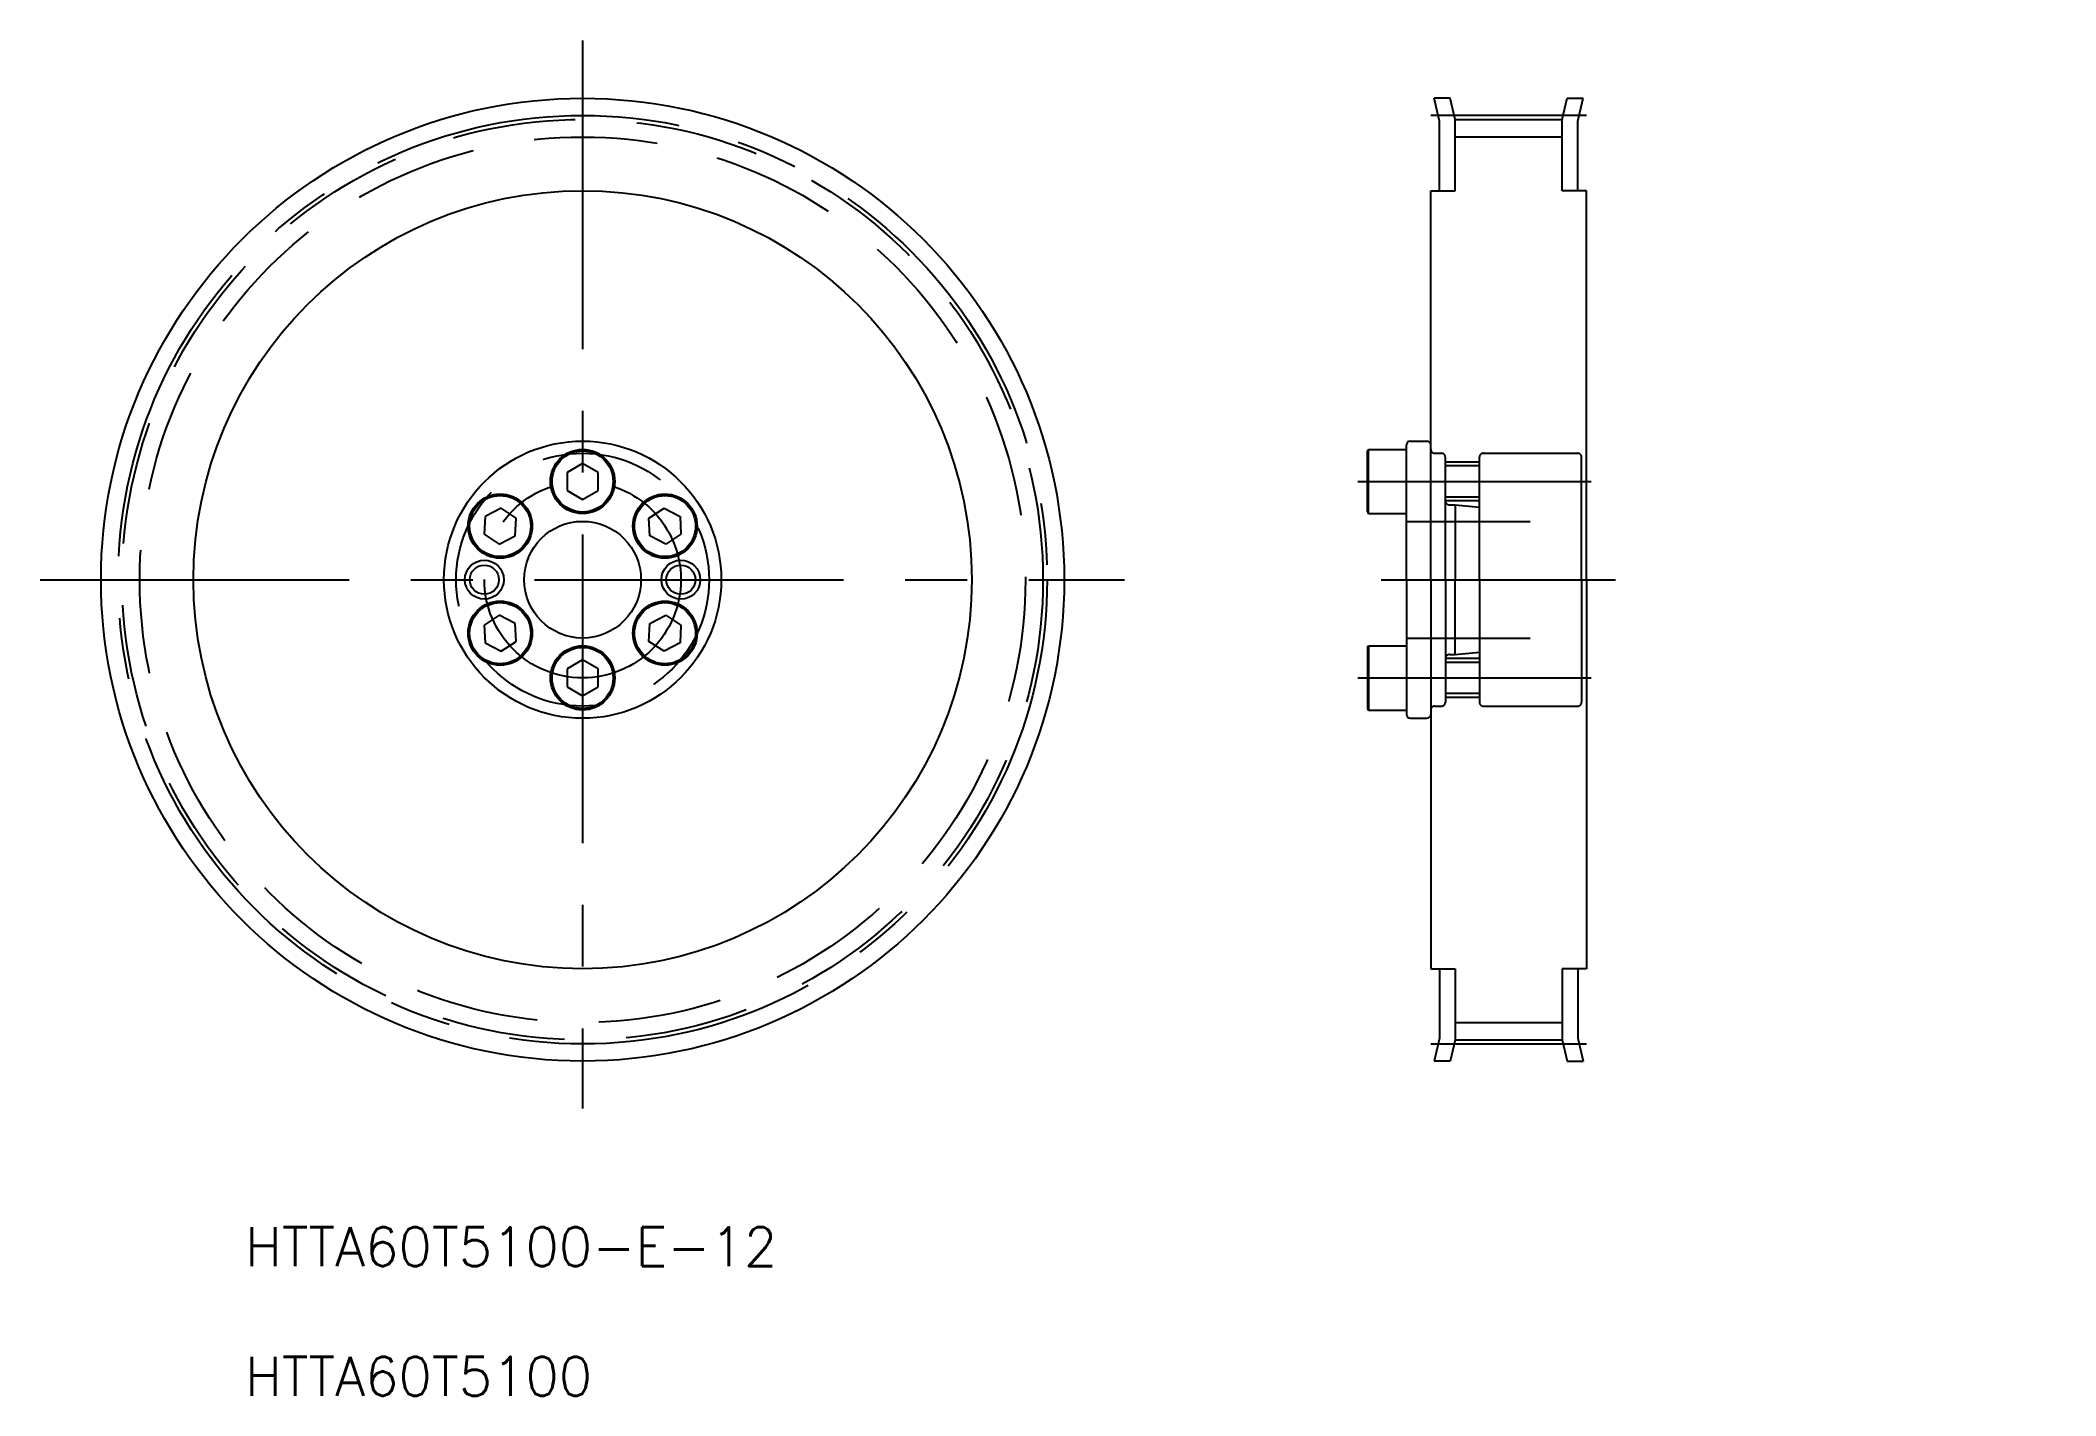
# Model space of a CAD drawing. Extents: x -6 to 201, y 18 to 158.
import ezdxf

# ---------------------------------------------------------------- set-up
doc = ezdxf.new("R2010")
doc.units = 0
doc.header["$PDMODE"] = 1
doc.linetypes.add('CENTER', pattern=[50.8, 31.75, -6.35, 6.35, -6.35])
doc.linetypes.add('DASHED', pattern=[19.05, 12.7, -6.35])
doc.layers.get('0').update_dxf_attribs({"linetype": 'CONTINUOUS'})
doc.layers.add('CENTER', color=1, linetype='CENTER')
doc.styles.add('MISUMI', font='txt.shx')

# ---------------------------------------------------------------- blocks, each defined once
blk = doc.blocks.new('*U5')
at = {"color": 7, "linetype": 'CONTINUOUS', "style": 'MISUMI'}
for s, p in [('HTTA60T5100-E-12', (15.05, 31.56)), ('HTTA60T5100', (15.05, 18.23))]:
    blk.add_text(s, height=4, dxfattribs=at).set_placement(p)

msp = doc.modelspace()

# ---------------------------------------------------------------- linework, layer by layer
at = {"color": 7, "linetype": 'CONTINUOUS'}
for p, q in [((137.81, 149.28), (137.26, 151.64)), ((138.9, 151.64), (137.26, 151.64)), ((139.41, 149.47), (138.9, 151.64)), ((150.41, 149.47), (150.92, 151.64)), ((150.92, 151.64), (152.57, 151.64)), ((152.01, 149.28), (152.57, 151.64)), ((137.81, 142.14), (137.81, 149.28)), ((139.41, 142.14), (139.41, 149.47)), ((139.41, 149.47), (150.41, 149.47)), ((150.41, 142.14), (150.41, 149.47)), ((152.01, 142.14), (152.01, 149.28)), ((136.91, 102.14), (136.91, 142.14)), ((136.91, 142.14), (139.41, 142.14)), ((152.91, 142.14), (150.41, 142.14)), ((152.91, 102.14), (152.91, 142.14)), ((134.81, 116.39), (136.51, 116.39)), ((49.73, 114.09), (48.13, 113.17)), ((51.33, 113.17), (49.73, 114.09)), ((130.41, 115.38), (130.51, 115.54)), ((130.41, 109.11), (130.41, 115.38)), ((130.51, 108.94), (130.51, 115.54)), ((130.51, 115.54), (134.41, 115.54)), ((134.41, 102.14), (134.41, 115.99)), ((134.41, 108.94), (134.41, 115.54)), ((134.41, 110.24), (134.41, 114.24)), ((136.91, 102.14), (136.91, 115.99)), ((48.13, 113.17), (48.13, 111.32)), ((50.53, 113.63), (50.53, 113.63)), ((50.93, 113.4), (50.93, 113.4)), ((51.33, 111.32), (51.33, 113.17)), ((48.13, 111.32), (49.73, 110.4)), ((49.73, 110.4), (51.33, 111.32)), ((39.71, 108.65), (39.61, 106.81)), ((41.35, 109.49), (39.71, 108.65)), ((42.9, 108.48), (41.35, 109.49)), ((42.81, 106.64), (42.9, 108.48)), ((56.55, 108.48), (58.1, 109.49)), ((56.65, 106.64), (56.55, 108.48)), ((58.1, 109.49), (59.75, 108.65)), ((59.75, 108.65), (59.84, 106.81)), ((130.41, 109.11), (130.51, 108.94)), ((130.51, 108.94), (134.41, 108.94)), ((39.61, 106.81), (41.16, 105.8)), ((41.16, 105.8), (42.81, 106.64)), ((58.3, 105.8), (56.65, 106.64)), ((59.84, 106.81), (58.3, 105.8)), ((134.41, 102.14), (134.41, 88.29)), ((136.91, 102.14), (136.91, 88.29)), ((136.91, 102.14), (136.91, 62.14)), ((152.91, 102.14), (152.91, 62.14)), ((41.16, 98.49), (39.61, 97.48)), ((39.61, 97.48), (39.71, 95.64)), ((42.81, 97.65), (41.16, 98.49)), ((42.9, 95.8), (42.81, 97.65)), ((56.55, 95.8), (56.65, 97.65)), ((56.65, 97.65), (58.3, 98.49)), ((58.3, 98.49), (59.84, 97.48)), ((59.84, 97.48), (59.75, 95.64)), ((39.71, 95.64), (41.35, 94.8)), ((41.35, 94.8), (42.9, 95.8)), ((58.1, 94.8), (56.55, 95.8)), ((59.75, 95.64), (58.1, 94.8)), ((130.41, 95.18), (130.51, 95.34)), ((130.51, 95.34), (130.51, 88.74)), ((130.51, 95.34), (134.41, 95.34)), ((134.41, 95.34), (134.41, 88.74)), ((49.73, 93.89), (48.13, 92.97)), ((51.33, 92.97), (49.73, 93.89)), ((130.41, 95.18), (130.41, 88.91)), ((134.41, 94.04), (134.41, 90.04)), ((48.13, 92.97), (48.13, 91.12)), ((51.33, 91.12), (51.33, 92.97)), ((48.13, 91.12), (49.73, 90.2)), ((49.73, 90.2), (51.33, 91.12)), ((130.41, 88.91), (130.51, 88.74)), ((130.51, 88.74), (134.41, 88.74)), ((134.81, 87.89), (136.51, 87.89)), ((136.91, 62.14), (139.41, 62.14)), ((137.81, 62.14), (137.81, 55)), ((139.41, 62.14), (139.41, 54.82)), ((150.41, 62.14), (150.41, 54.82)), ((152.91, 62.14), (150.41, 62.14)), ((152.01, 62.14), (152.01, 55)), ((137.81, 55), (137.26, 52.64)), ((139.41, 54.82), (138.9, 52.64)), ((139.41, 54.82), (150.41, 54.82)), ((150.41, 54.82), (150.92, 52.64)), ((152.01, 55), (152.57, 52.64)), ((138.9, 52.64), (137.26, 52.64)), ((150.92, 52.64), (152.57, 52.64))]:
    msp.add_line(p, q, dxfattribs=at)
at = {"color": 3, "linetype": 'CONTINUOUS'}
for p, q in [((139.41, 147.67), (150.41, 147.67)), ((139.41, 56.62), (150.41, 56.62))]:
    msp.add_line(p, q, dxfattribs=at)
at = {"color": 3, "linetype": 'DASHED'}
for p, q in [((137.32, 115.14), (138.01, 115.14)), ((138.41, 102.14), (138.41, 114.74)), ((141.91, 114.24), (138.41, 114.24)), ((141.91, 102.14), (141.91, 114.74)), ((142.31, 115.14), (152.01, 115.14)), ((152.41, 102.14), (152.41, 114.74)), ((141.91, 113.84), (138.41, 113.84)), ((141.91, 110.64), (138.41, 110.64)), ((141.91, 110.24), (138.41, 110.24)), ((138.82, 109.84), (139.41, 109.84)), ((139.41, 109.84), (139.41, 102.14)), ((139.41, 109.84), (141.91, 109.59)), ((134.41, 108.14), (152.91, 108.14)), ((138.41, 102.14), (138.41, 89.54)), ((139.41, 94.44), (139.41, 102.14)), ((141.91, 102.14), (141.91, 89.54)), ((152.41, 102.14), (152.41, 89.54)), ((134.41, 96.14), (152.91, 96.14)), ((141.91, 94.04), (138.41, 94.04)), ((141.91, 93.64), (138.41, 93.64)), ((138.82, 94.44), (139.41, 94.44)), ((139.41, 94.44), (141.91, 94.69)), ((137.32, 89.14), (138.01, 89.14)), ((141.91, 90.44), (138.41, 90.44)), ((141.91, 90.04), (138.41, 90.04)), ((142.31, 89.14), (152.01, 89.14))]:
    msp.add_line(p, q, dxfattribs=at)
at = {"color": 7, "linetype": 'CONTINUOUS'}
for centre, radius in [((49.73, 102.14), 49.5), ((49.73, 102.14), 40), ((49.73, 102.14), 14.25), ((49.73, 112.24), 3.3), ((49.73, 112.24), 3.14), ((41.26, 107.65), 3.3), ((41.26, 107.65), 3.14), ((58.2, 107.65), 3.3), ((58.2, 107.65), 3.14), ((49.73, 102.14), 6), ((39.63, 102.14), 1.5), ((59.83, 102.14), 1.5), ((41.26, 96.64), 3.3), ((41.26, 96.64), 3.14), ((58.2, 96.64), 3.3), ((58.2, 96.64), 3.14), ((49.73, 92.04), 3.3), ((49.73, 92.04), 3.14)]:
    msp.add_circle(centre, radius, dxfattribs=at)
at = {"color": 3, "linetype": 'DASHED'}
for radius in [47.32, 45.52, 13]:
    msp.add_circle((49.73, 102.14), radius, dxfattribs=at)
at = {"color": 3}
for centre in [(39.63, 102.14), (59.83, 102.14)]:
    msp.add_circle(centre, 2, dxfattribs=at)
at = {"color": 7, "linetype": 'CONTINUOUS'}
for centre, start, end in [((134.81, 115.99), 90, 180), ((136.51, 115.99), 0, 90), ((134.81, 88.29), 180, 270), ((136.51, 88.29), 270, 0)]:
    msp.add_arc(centre, 0.4, start, end, dxfattribs=at)
at = {"color": 3, "linetype": 'DASHED'}
for centre, radius, start, end in [((137.32, 115.55), 0.41, 180, 270), ((138.01, 114.74), 0.4, 0, 90), ((142.31, 114.74), 0.4, 90, 180), ((152.01, 114.74), 0.4, 0, 90), ((138.82, 110.25), 0.41, 180, 270), ((138.82, 94.03), 0.41, 90, 180), ((137.32, 88.73), 0.41, 90, 180), ((138.01, 89.54), 0.4, 270, 0), ((142.31, 89.54), 0.4, 180, 270), ((152.01, 89.54), 0.4, 270, 0)]:
    msp.add_arc(centre, radius, start, end, dxfattribs=at)
at = {"color": 7, "linetype": 'CONTINUOUS'}
for p in [(199.34, 126.85), (197.34, 124.35), (200.64, 121.65), (201.14, 121.65), (200.64, 113.05), (201.14, 113.05), (197.34, 110.35), (199.34, 107.85), (197.34, 106.6)]:
    msp.add_point(p, dxfattribs=at)
at = {"layer": 'CENTER', "color": 1, "linetype": 'CENTER'}
for p, q in [((49.73, 157.6), (49.73, 47.76)), ((136.91, 149.89), (152.91, 149.89)), ((129.41, 112.24), (153.41, 112.24)), ((-6.01, 102.14), (105.43, 102.14)), ((131.82, 102.14), (155.91, 102.14)), ((129.41, 92.04), (153.41, 92.04)), ((136.91, 54.4), (152.91, 54.4))]:
    msp.add_line(p, q, dxfattribs=at)
for radius in [47.74, 10.1]:
    msp.add_circle((49.73, 102.14), radius, dxfattribs=at)

# ---------------------------------------------------------------- block references
at = {"color": 7, "linetype": 'CONTINUOUS'}
msp.add_blockref('*U5', (0, 0), dxfattribs=at)

doc.saveas('drawing.dxf')
